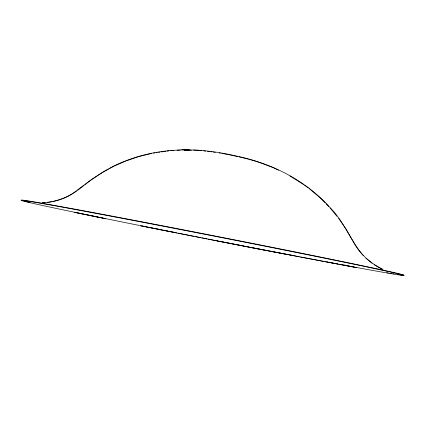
<?xml version="1.0" encoding="UTF-8"?>
<svg xmlns="http://www.w3.org/2000/svg" width="425" height="425" viewBox="0 0 425 425"><rect width="100%" height="100%" fill="white"/><g stroke="black" fill="none" stroke-linecap="round" stroke-linejoin="round"><path stroke-width="0.64" d="M205.817 234.51L205.875 234.207M77.573 190.453L84.166 185.305M85.181 184.514L91.258 179.764L102.483 172.428L108.63 169.113M76.558 191.245L67.649 196.557L62.873 198.65M109.751 168.507L114.219 166.095M114.83 165.83L125.763 161.075M57.917 200.35L62.252 198.863M126.368 160.809L138.215 156.809M52.817 201.636L57.279 200.51M138.837 156.602L151.534 153.478M47.611 202.502L51.515 201.854M153.457 153.175L154.737 152.973M156.023 152.772L157.303 152.57M158.589 152.368L159.869 152.166M161.155 151.964L165.649 151.284M166.945 151.103L168.879 150.838M42.383 202.704C52.875 202.226 63.229 199.192 72.271 193.843C89.239 181.13 106.197 167.843 126.416 160.576C161.064 147.082 199.405 147.438 235.227 155.784C271.118 162.988 305.618 180.131 330.161 207.724C343.538 221.117 350.078 239.275 361.84 253.783C367.752 260.36 375.009 265.678 383.026 269.402M42.33 202.943L44.97 202.725M170.797 150.663L173.968 150.455M177.14 150.248L180.312 150.041M184.222 150.03L191.494 150.232M181.629 149.727L189.391 149.956M193.524 150.057L199.468 150.232M184.168 150.036L189.343 150.195M199.426 150.471L201.291 150.652M203.782 150.902L205.652 151.087M207.522 151.273L209.456 151.55M210.747 151.736L212.038 151.916M213.329 152.102L215.262 152.378M219.162 152.984L220.474 153.202M221.765 153.425L227.508 154.44M327.117 261.981L328.419 262.22M329.726 262.464L337.551 263.92M338.858 264.159L342.12 264.764M343.421 265.009L355.815 267.309M356.432 267.638L255 248.402L140.617 225.861M256.333 248.46L266.092 250.341M267.389 250.591L277.148 252.466M278.449 252.716L288.203 254.591M292.103 255.345L289.505 254.846A195.027 2.024 11.1 0 0 299.264 256.743M216.628 240.731L217.929 240.98M219.231 241.235L224.437 242.25M225.739 242.505L243.966 246.054M245.268 246.309L248.524 246.941M249.826 247.196L255.037 248.211M141.95 225.93L147.114 226.961M148.405 227.216L155.502 228.634M156.793 228.889L161.962 229.92M163.253 230.175L168.417 231.205M171.642 231.848L174.872 232.491M75.236 212.341L84.288 214.2M87.523 214.869L98.515 217.127M99.811 217.393L104.98 218.461M74.545 212.41L105.591 218.79M228.145 154.551L237.671 156.581M238.903 156.867L248.062 159.083M248.699 159.263L255.669 161.25M256.302 161.431L261.805 163.365M262.416 163.577L273.248 167.636L278.534 170.218M381.395 268.839L374.197 264.733M289.903 175.918L303.567 184.53M304.624 185.295L308.311 187.967M309.363 188.732L320.875 198.47L325.035 202.741M372.093 263.245L365.946 258.235M325.959 203.692L328.732 206.534M363.168 255.441L358.482 249.974M330.119 207.958L336.977 216.32M338.592 218.285L346.226 229.378L355.528 245.677L358.11 249.438M83.449 214.088A195.027 2.024 11.1 0 1 70.964 208.728A195.027 2.024 11.1 0 1 340.797 261.518A195.027 2.024 11.1 0 1 355.204 267.251M353.988 267.027A195.027 2.024 11.1 0 1 339.251 264.292M337.912 264.042A195.027 2.024 11.1 0 1 329.083 262.39M328.472 262.273A195.027 2.024 11.1 0 1 325.385 261.694M324.137 261.46A195.027 2.024 11.1 0 1 300.608 256.998M288.267 254.644A195.027 2.024 11.1 0 1 269.647 251.063M268.345 250.814A195.027 2.024 11.1 0 1 255.962 248.418M255.335 248.296A195.027 2.024 11.1 0 1 243.217 245.942M241.926 245.692A195.027 2.024 11.1 0 1 216.713 240.773M216.075 240.646A195.027 2.024 11.1 0 1 208.34 239.132M207.044 238.877A195.027 2.024 11.1 0 1 201.848 237.851M200.547 237.596A195.027 2.024 11.1 0 1 195.351 236.571M194.05 236.316A195.027 2.024 11.1 0 1 177.985 233.139M176.694 232.884A195.027 2.024 11.1 0 1 169.479 231.455M168.162 231.195A195.027 2.024 11.1 0 1 154.408 228.453M153.112 228.193A195.027 2.024 11.1 0 1 139.692 225.51M139.071 225.383A195.027 2.024 11.1 0 1 103.796 218.253M103.195 218.131A195.027 2.024 11.1 0 1 101.841 217.855M100.497 217.584A195.027 2.024 11.1 0 1 84.718 214.349M398.554 274.635A195.022 2.083 11.1 0 1 397.556 274.481M394.076 273.923A195.022 2.083 11.1 0 1 392.764 273.711M391.382 273.482A195.022 2.083 11.1 0 1 389.932 273.238M388.423 272.983A195.022 2.083 11.1 0 1 386.851 272.712M345.854 265.312A195.022 2.083 11.1 0 1 344.558 265.072M247.106 246.505A195.022 2.083 11.1 0 1 245.825 246.256M30.228 202.512A195.022 2.083 11.1 0 1 28.284 202.061M27.832 201.955A195.022 2.083 11.1 0 1 24.034 201.014M22.716 200.658A195.022 2.083 11.1 0 1 220.979 237.171A195.022 2.083 11.1 0 1 399.904 274.832"/></g></svg>
